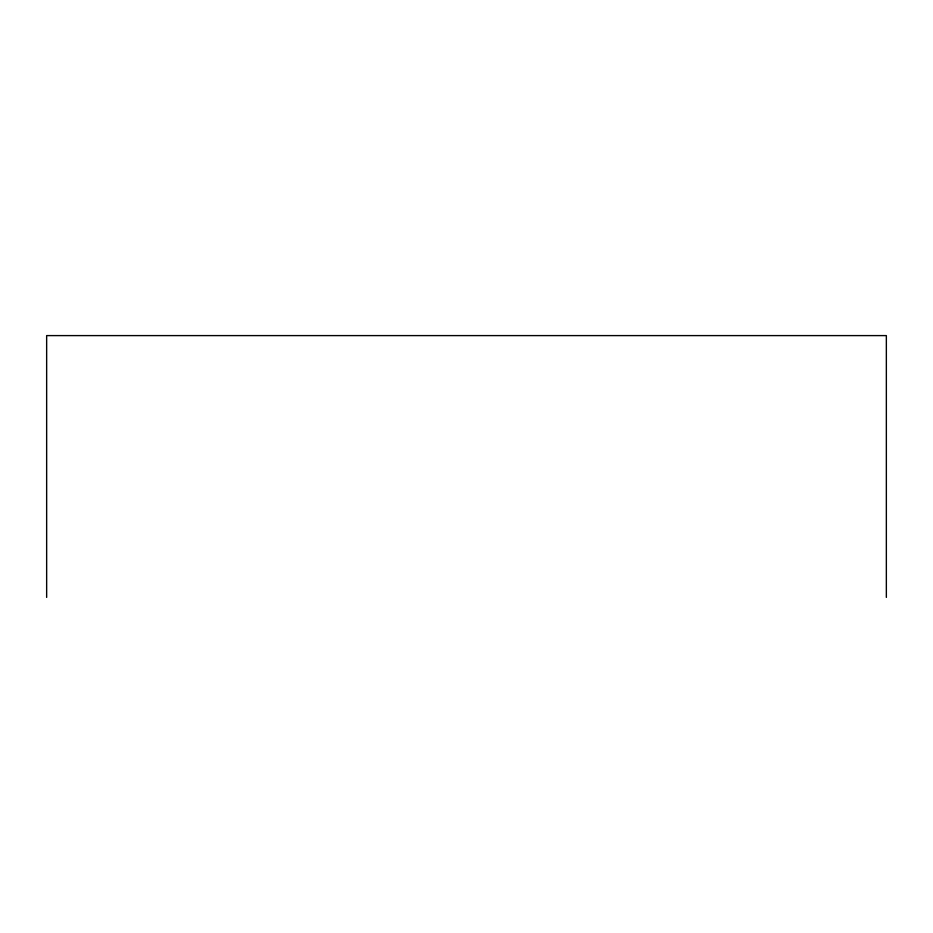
<?xml version="1.0" encoding="UTF-8"?>
<svg xmlns="http://www.w3.org/2000/svg" width="933" height="933" viewBox="0 0 933 933"><rect width="100%" height="100%" fill="white"/><g stroke="black" fill="none" stroke-linecap="round" stroke-linejoin="round"><path stroke-width="1.4" d="M886.35 597.4L886.35 335.6L46.65 335.6L46.65 597.4"/></g></svg>
